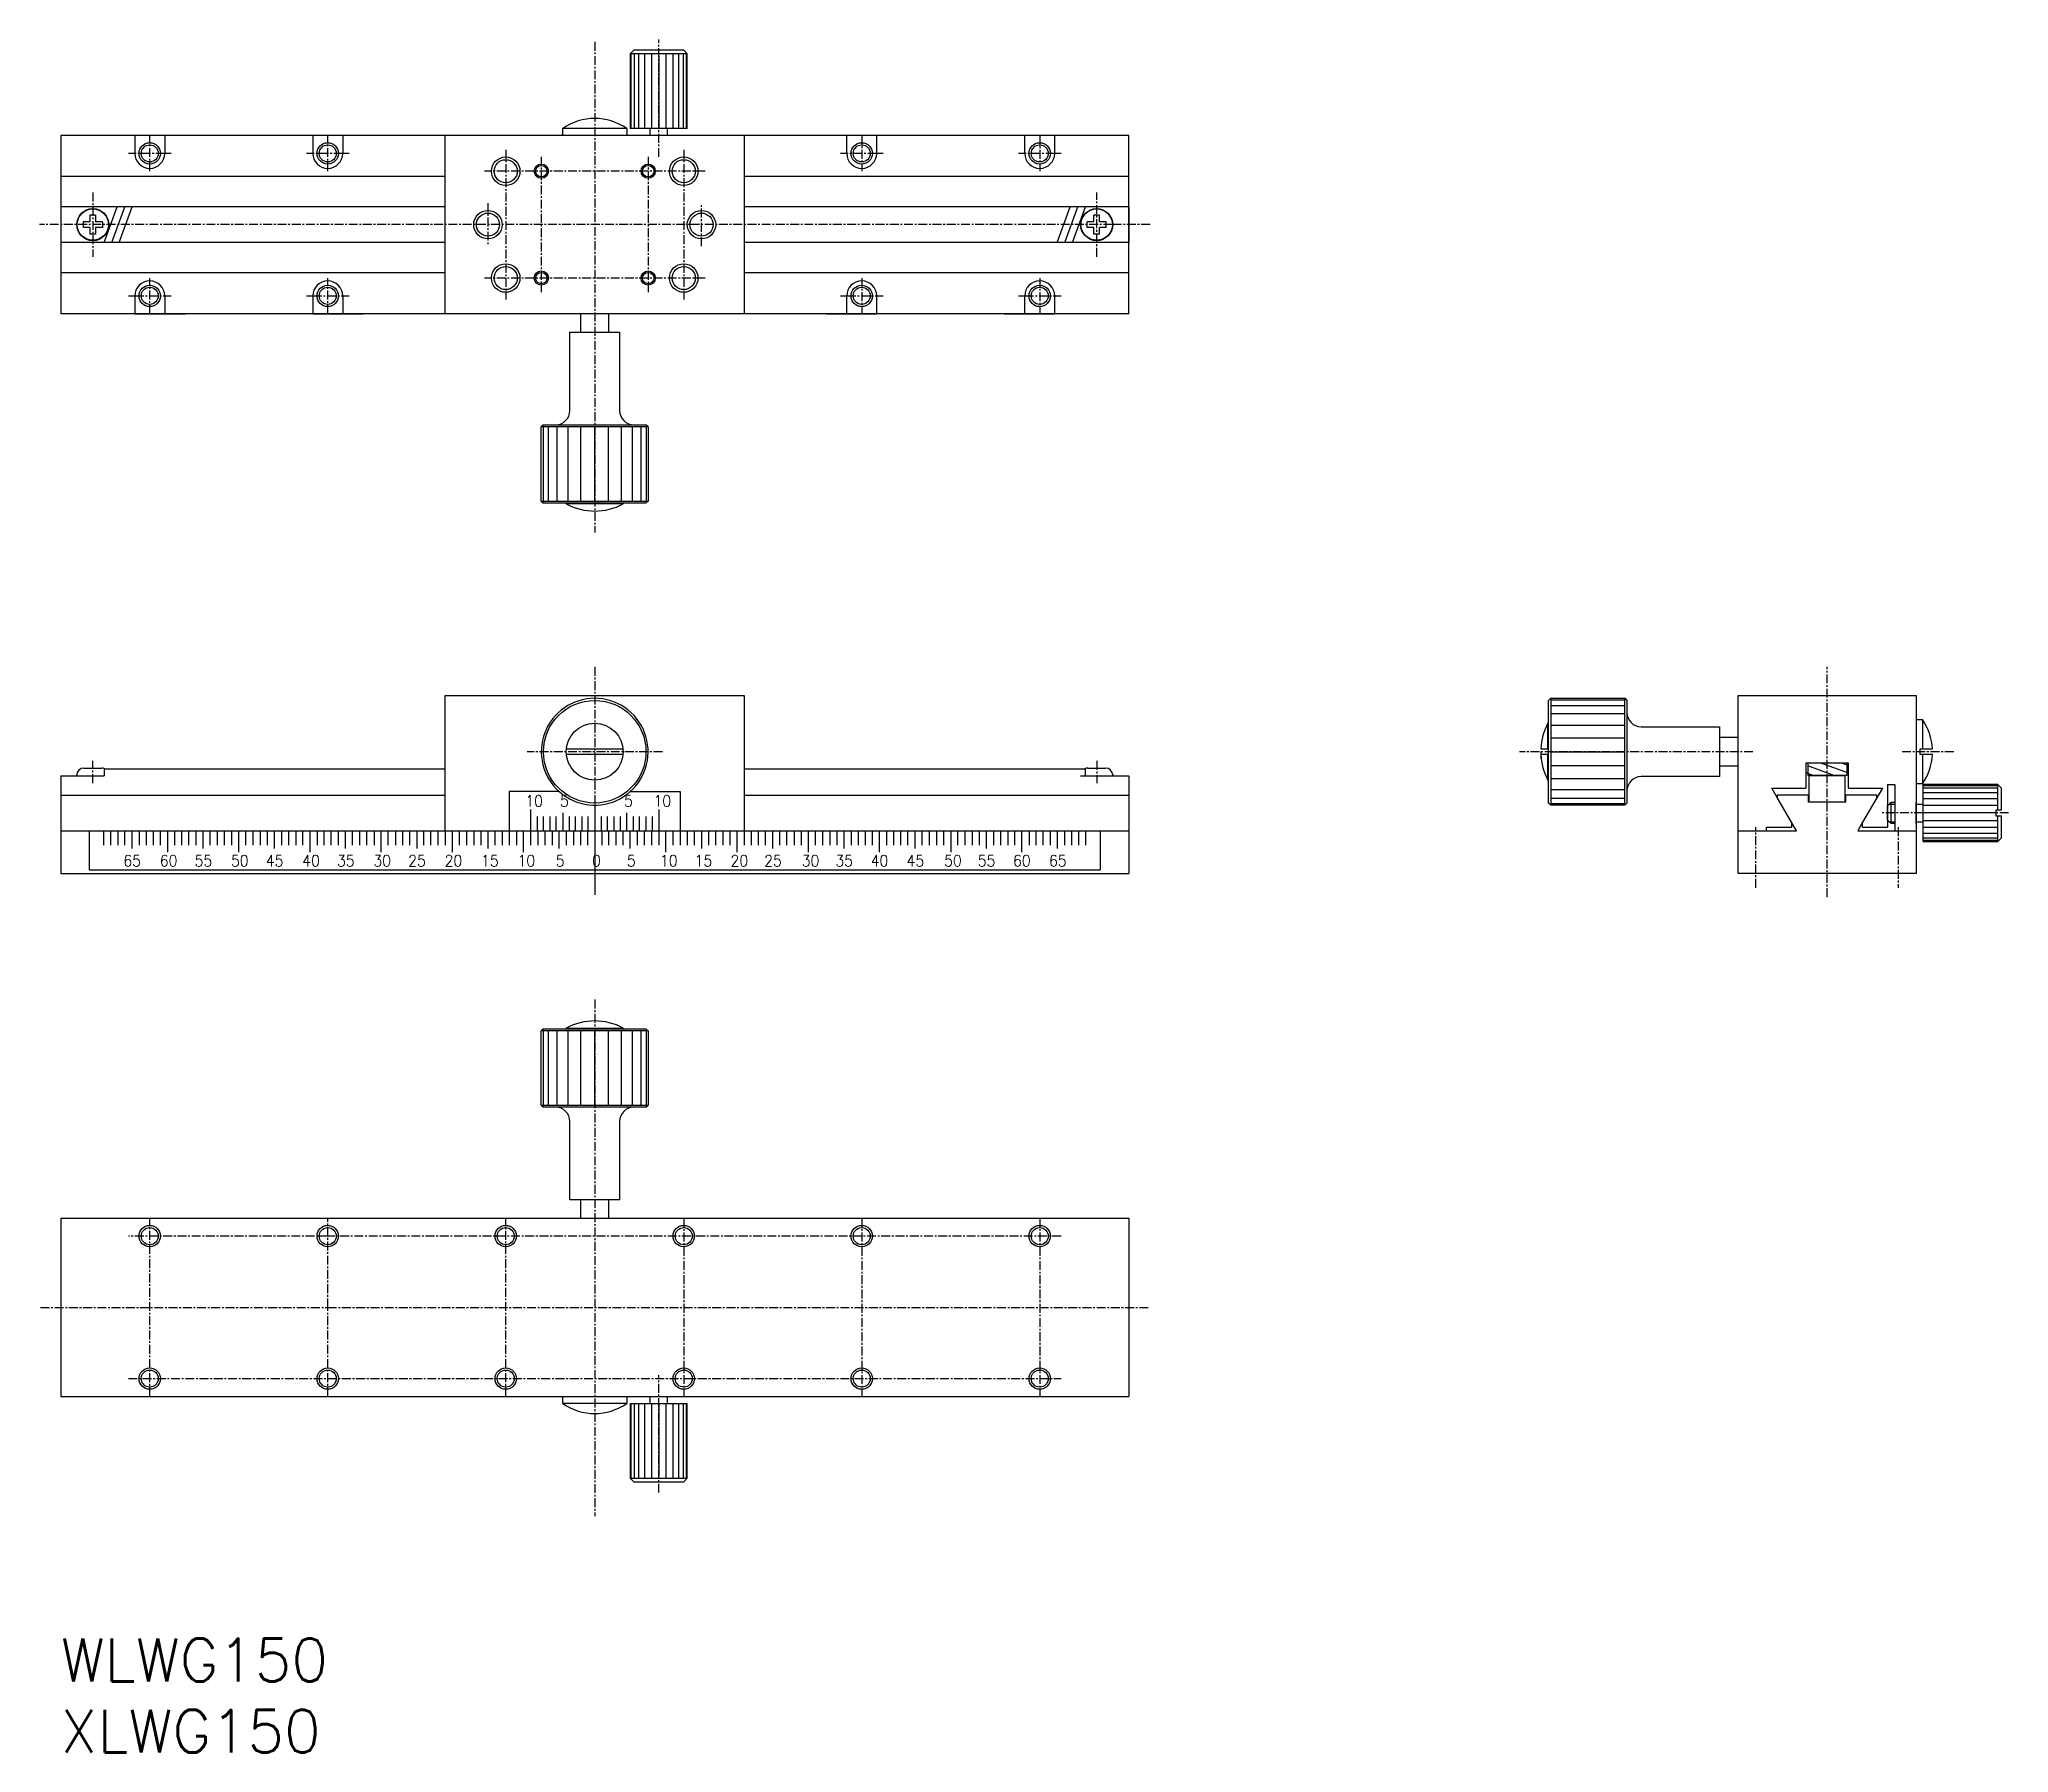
# Model space of a CAD drawing. Extents: x 728 to 1004, y 1780 to 2020.
import ezdxf

# ---------------------------------------------------------------- set-up
doc = ezdxf.new("R2010")
doc.units = 0
doc.linetypes.add('CENTER', pattern=[2, 1.25, -0.25, 0.25, -0.25])
doc.layers.get('0').update_dxf_attribs({"linetype": 'CONTINUOUS'})
doc.layers.add('CENTER', color=1, linetype='CENTER')
doc.styles.add('CONVERTER_1', font='txt.shx', dxfattribs={"width": 0.9})
doc.styles.get("Standard").update_dxf_attribs({"font": 'TXT', "bigfont": 'BIGFONT'})

msp = doc.modelspace()

# ---------------------------------------------------------------- linework, layer by layer
at = {"color": 7, "linetype": 'CONTINUOUS'}
for p, q in [((810.78, 2018.33), (811.28, 2018.83)), ((810.78, 2018.33), (810.78, 2007.83)), ((818.28, 2018.83), (811.28, 2018.83)), ((818.28, 2018.83), (818.78, 2018.33)), ((818.78, 2007.83), (818.78, 2018.33)), ((730.78, 2006.83), (730.78, 2001.08)), ((730.78, 2006.83), (730.78, 1986.83)), ((880.78, 2006.83), (730.78, 2006.83)), ((741.18, 2006.83), (741.18, 2004.33)), ((745.38, 2006.83), (743.28, 2006.83)), ((745.38, 2006.83), (745.38, 2004.33)), ((766.18, 2006.83), (766.18, 2004.33)), ((770.38, 2006.83), (768.28, 2006.83)), ((770.38, 2006.83), (770.38, 2004.33)), ((784.78, 2001.08), (784.78, 2006.83)), ((826.78, 2006.83), (784.78, 2006.83)), ((801.28, 2007.85), (810.28, 2007.85)), ((801.28, 2006.83), (801.28, 2007.85)), ((810.28, 2007.85), (810.3, 2007.85)), ((810.3, 2007.83), (810.3, 2006.83)), ((810.3, 2007.83), (810.3, 2006.83)), ((810.3, 2007.83), (810.3, 2006.83)), ((813.56, 2007.83), (810.78, 2007.83)), ((816.28, 2006.83), (813.28, 2006.83)), ((814.78, 2007.83), (813.56, 2007.83)), ((813.56, 2006.83), (813.56, 2007.83)), ((816.01, 2007.83), (814.78, 2007.83)), ((816.01, 2006.83), (816.01, 2007.83)), ((818.78, 2007.83), (816.01, 2007.83)), ((826.78, 2006.83), (826.78, 2001.08)), ((841.18, 2004.33), (841.18, 2006.83)), ((843.28, 2006.83), (841.18, 2006.83)), ((845.38, 2004.33), (845.38, 2006.83)), ((870.38, 2006.83), (863.28, 2006.83)), ((868.28, 2006.83), (863.28, 2006.83)), ((868.28, 2006.83), (863.28, 2006.83)), ((870.38, 2006.83), (863.28, 2006.83)), ((868.28, 2006.83), (863.28, 2006.83)), ((868.28, 2006.83), (863.28, 2006.83)), ((866.18, 2004.33), (866.18, 2006.83)), ((870.38, 2006.83), (866.18, 2006.83)), ((870.38, 2004.33), (870.38, 2006.83)), ((880.78, 2001.51), (880.78, 2006.83)), ((730.78, 2001.08), (730.78, 1987.58)), ((784.78, 2001.08), (730.78, 2001.08)), ((784.78, 1987.58), (784.78, 2001.08)), ((826.78, 2001.08), (826.78, 1987.58)), ((880.78, 2001.08), (826.78, 2001.08)), ((880.78, 2001.08), (880.78, 2001.51)), ((880.78, 1987.58), (880.78, 2001.08)), ((784.78, 1996.83), (730.78, 1996.83)), ((734.88, 1994.73), (733.93, 1994.73)), ((733.93, 1994.73), (733.93, 1993.93)), ((734.88, 1995.68), (734.88, 1994.73)), ((735.68, 1995.68), (734.88, 1995.68)), ((735.68, 1995.68), (735.68, 1994.73)), ((736.63, 1994.73), (735.68, 1994.73)), ((736.63, 1994.73), (736.63, 1993.93)), ((880.78, 1996.83), (826.78, 1996.83)), ((880.78, 1996.83), (826.78, 1996.83)), ((874.93, 1993.93), (874.93, 1994.73)), ((875.88, 1994.73), (874.93, 1994.73)), ((876.68, 1995.68), (875.88, 1995.68)), ((875.88, 1994.73), (875.88, 1995.68)), ((876.68, 1994.73), (876.68, 1995.68)), ((877.63, 1994.73), (876.68, 1994.73)), ((877.63, 1993.93), (877.63, 1994.73)), ((880.78, 1996.83), (880.78, 1991.83)), ((784.78, 1991.83), (730.78, 1991.83)), ((734.88, 1993.93), (733.93, 1993.93)), ((734.88, 1993.93), (734.88, 1992.98)), ((735.68, 1992.98), (734.88, 1992.98)), ((735.68, 1993.93), (735.68, 1992.98)), ((736.63, 1993.93), (735.68, 1993.93)), ((880.78, 1991.83), (826.78, 1991.83)), ((875.88, 1993.93), (874.93, 1993.93)), ((875.88, 1992.98), (875.88, 1993.93)), ((876.68, 1992.98), (875.88, 1992.98)), ((876.68, 1992.98), (876.68, 1993.93)), ((877.63, 1993.93), (876.68, 1993.93)), ((730.78, 1987.58), (730.78, 1986.83)), ((784.78, 1987.58), (730.78, 1987.58)), ((730.78, 1986.83), (730.78, 1981.83)), ((730.78, 1986.83), (730.78, 1981.83)), ((784.78, 1981.83), (784.78, 1987.58)), ((826.78, 1987.58), (826.78, 1981.83)), ((880.78, 1987.58), (826.78, 1987.58)), ((880.78, 1986.83), (880.78, 1987.58)), ((880.78, 1981.83), (880.78, 1986.83)), ((880.78, 1981.83), (880.78, 1986.23)), ((741.18, 1984.33), (741.18, 1981.83)), ((745.38, 1984.33), (745.38, 1981.83)), ((766.18, 1984.33), (766.18, 1981.83)), ((770.38, 1984.33), (770.38, 1981.83)), ((841.18, 1981.83), (841.18, 1984.33)), ((845.38, 1981.83), (845.38, 1984.33)), ((866.18, 1981.83), (866.18, 1984.33)), ((870.38, 1981.83), (870.38, 1984.33)), ((768.28, 1981.83), (730.78, 1981.83)), ((843.28, 1981.83), (730.78, 1981.83)), ((741.18, 1981.83), (748.28, 1981.83)), ((743.28, 1981.83), (745.38, 1981.83)), ((743.28, 1981.83), (748.28, 1981.83)), ((766.18, 1981.83), (773.28, 1981.83)), ((880.78, 1981.83), (768.28, 1981.83)), ((768.28, 1981.83), (773.28, 1981.83)), ((768.28, 1981.83), (770.38, 1981.83)), ((803.78, 1981.83), (803.78, 1979.23)), ((807.78, 1979.23), (807.78, 1981.83)), ((838.28, 1981.83), (843.28, 1981.83)), ((838.28, 1981.83), (845.38, 1981.83)), ((838.28, 1981.83), (843.28, 1981.83)), ((841.18, 1981.83), (843.28, 1981.83)), ((841.18, 1981.83), (843.28, 1981.83)), ((880.78, 1981.83), (843.28, 1981.83)), ((863.28, 1981.83), (868.28, 1981.83)), ((863.28, 1981.83), (868.28, 1981.83)), ((866.18, 1981.83), (870.38, 1981.83)), ((802.28, 1979.23), (809.28, 1979.23)), ((802.28, 1968.23), (802.28, 1979.23)), ((809.28, 1979.23), (809.28, 1968.23)), ((798.58, 1966.23), (798.28, 1965.93)), ((798.28, 1955.53), (798.28, 1965.93)), ((798.58, 1966.23), (812.98, 1966.23)), ((813.28, 1965.93), (812.98, 1966.23)), ((813.28, 1965.93), (813.28, 1955.53)), ((798.28, 1955.53), (798.58, 1955.23)), ((813.28, 1955.53), (812.98, 1955.23)), ((812.98, 1955.23), (798.58, 1955.23)), ((801.78, 1955.13), (801.78, 1955.23)), ((809.78, 1955.13), (801.78, 1955.13)), ((809.78, 1955.23), (809.78, 1955.13)), ((784.78, 1928.24), (826.78, 1928.24)), ((784.78, 1909.24), (784.78, 1928.24)), ((826.78, 1928.24), (826.78, 1917.94)), ((940.06, 1927.84), (939.76, 1927.54)), ((940.06, 1927.84), (950.46, 1927.84)), ((950.46, 1927.84), (950.76, 1927.54)), ((966.36, 1928.24), (991.36, 1928.24)), ((966.36, 1903.24), (966.36, 1928.24)), ((991.36, 1928.24), (991.36, 1909.24)), ((939.76, 1913.14), (939.76, 1927.54)), ((950.76, 1927.54), (950.76, 1913.14)), ((939.66, 1924.34), (939.76, 1924.34)), ((939.66, 1920.74), (939.66, 1924.34)), ((952.76, 1923.84), (963.76, 1923.84)), ((963.76, 1923.84), (963.76, 1918.04)), ((963.76, 1922.64), (963.76, 1916.84)), ((966.36, 1922.34), (963.76, 1922.34)), ((991.36, 1924.84), (992.28, 1924.84)), ((992.28, 1924.84), (992.28, 1920.74)), ((801.8, 1920.74), (809.76, 1920.74)), ((809.76, 1919.94), (801.8, 1919.94)), ((938.66, 1920.34), (938.66, 1919.34)), ((938.67, 1920.74), (939.76, 1920.74)), ((939.76, 1919.94), (938.67, 1919.94)), ((939.66, 1916.34), (939.66, 1919.94)), ((991.96, 1919.94), (991.96, 1920.74)), ((991.96, 1920.74), (993.65, 1920.74)), ((993.65, 1919.94), (991.96, 1919.94)), ((992.28, 1919.94), (992.28, 1915.84)), ((730.78, 1916.94), (733.03, 1916.94)), ((730.78, 1916.94), (730.78, 1903.24)), ((733.03, 1916.94), (733.03, 1917.14)), ((733.03, 1916.94), (736.87, 1916.94)), ((733.03, 1916.94), (736.87, 1916.94)), ((734.03, 1918.04), (736.53, 1918.04)), ((736.87, 1917.94), (736.87, 1916.94)), ((736.87, 1917.94), (736.97, 1917.94)), ((736.87, 1917.94), (784.78, 1917.94)), ((736.97, 1917.94), (737.13, 1917.94)), ((737.13, 1917.94), (744.78, 1917.94)), ((737.53, 1917.94), (744.78, 1917.94)), ((826.78, 1917.94), (826.78, 1914.24)), ((826.78, 1917.94), (874.6, 1917.94)), ((874.03, 1916.94), (874.69, 1916.94)), ((874.6, 1917.94), (874.69, 1917.94)), ((874.69, 1916.94), (874.69, 1917.94)), ((874.69, 1916.94), (878.53, 1916.94)), ((874.69, 1916.94), (878.53, 1916.94)), ((875.03, 1918.04), (877.53, 1918.04)), ((878.53, 1917.14), (878.53, 1916.94)), ((878.53, 1916.94), (880.78, 1916.94)), ((880.78, 1916.94), (880.78, 1903.24)), ((963.76, 1916.84), (952.76, 1916.84)), ((963.76, 1918.34), (966.36, 1918.34)), ((981.86, 1918.74), (975.86, 1918.74)), ((975.86, 1918.74), (975.86, 1915.24)), ((976.16, 1917.34), (975.86, 1917.34)), ((976.16, 1918.74), (976.16, 1917.01)), ((981.66, 1917.01), (976.16, 1917.01)), ((976.36, 1914.24), (976.36, 1917.01)), ((981.36, 1916.94), (976.36, 1916.94)), ((981.36, 1917.01), (981.36, 1914.24)), ((981.66, 1918.74), (981.66, 1917.01)), ((981.86, 1917.34), (981.66, 1917.34)), ((981.86, 1915.24), (981.86, 1918.74)), ((730.78, 1914.24), (744.78, 1914.24)), ((730.78, 1914.24), (784.78, 1914.24)), ((793.78, 1914.74), (793.78, 1909.24)), ((800.79, 1914.74), (793.78, 1914.74)), ((810.77, 1914.74), (817.78, 1914.74)), ((817.78, 1914.74), (817.78, 1909.24)), ((826.78, 1914.24), (880.78, 1914.24)), ((826.78, 1914.24), (826.78, 1909.24)), ((939.76, 1916.34), (939.66, 1916.34)), ((971.86, 1913.89), (971.09, 1915.24)), ((971.86, 1913.89), (971.09, 1915.24)), ((971.09, 1915.24), (975.86, 1915.24)), ((971.86, 1913.89), (971.86, 1914.24)), ((971.86, 1914.24), (971.86, 1913.89)), ((971.86, 1914.24), (971.86, 1913.89)), ((975.86, 1914.24), (971.86, 1914.24)), ((976.26, 1914.24), (975.86, 1914.24)), ((976.26, 1913.24), (976.26, 1914.24)), ((976.36, 1913.24), (976.36, 1914.24)), ((981.36, 1914.24), (981.36, 1913.24)), ((981.86, 1914.24), (981.46, 1914.24)), ((981.46, 1914.24), (981.46, 1913.24)), ((981.86, 1915.24), (986.64, 1915.24)), ((985.86, 1914.24), (981.86, 1914.24)), ((986.64, 1915.24), (983.86, 1910.43)), ((985.86, 1913.89), (985.86, 1914.24)), ((987.36, 1915.74), (988.36, 1915.74)), ((987.36, 1915.74), (987.36, 1911.74)), ((988.36, 1915.74), (988.36, 1909.24)), ((992.28, 1915.84), (991.36, 1915.84)), ((992.53, 1915.74), (992.36, 1915.74)), ((992.36, 1912.96), (992.36, 1915.74)), ((1002.86, 1915.74), (992.53, 1915.74)), ((1002.86, 1915.74), (1003.36, 1915.24)), ((1003.36, 1912.14), (1003.36, 1915.24)), ((940.06, 1912.84), (939.76, 1913.14)), ((950.46, 1912.84), (940.06, 1912.84)), ((950.46, 1912.84), (950.76, 1913.14)), ((973.86, 1910.43), (971.86, 1913.89)), ((974.55, 1909.24), (971.86, 1913.89)), ((981.46, 1913.24), (976.26, 1913.24)), ((987.36, 1912.74), (987.59, 1912.96)), ((987.36, 1910.74), (987.36, 1912.74)), ((987.36, 1911.74), (987.36, 1909.74)), ((987.59, 1912.96), (987.86, 1913.24)), ((987.86, 1910.24), (987.86, 1913.24)), ((987.86, 1913.24), (988.36, 1913.24)), ((991.36, 1910.24), (991.36, 1913.24)), ((991.36, 1912.96), (992.36, 1912.96)), ((992.36, 1907.74), (992.36, 1912.96)), ((1002.56, 1912.14), (1002.56, 1911.74)), ((1003.36, 1912.14), (1002.56, 1912.14)), ((1002.56, 1911.74), (1002.56, 1911.34)), ((1002.56, 1911.34), (1003.36, 1911.34)), ((1003.36, 1908.24), (1003.36, 1911.34)), ((730.78, 1909.24), (880.78, 1909.24)), ((734.78, 1909.24), (734.78, 1903.74)), ((855.78, 1909.24), (856.78, 1909.24)), ((876.78, 1909.24), (876.78, 1903.74)), ((966.36, 1909.24), (970.36, 1909.24)), ((970.36, 1909.74), (973.86, 1909.74)), ((970.36, 1909.24), (970.36, 1909.74)), ((970.36, 1909.24), (974.55, 1909.24)), ((974.55, 1909.24), (973.86, 1910.43)), ((973.86, 1910.43), (973.86, 1909.74)), ((973.86, 1910.43), (973.86, 1909.74)), ((983.86, 1910.43), (983.18, 1909.24)), ((983.18, 1909.24), (983.86, 1909.24)), ((983.86, 1909.74), (983.86, 1910.43)), ((983.86, 1909.74), (987.36, 1909.74)), ((983.86, 1909.24), (988.36, 1909.24)), ((987.59, 1910.51), (987.36, 1910.74)), ((987.86, 1910.24), (987.59, 1910.51)), ((988.36, 1910.24), (987.86, 1910.24)), ((988.36, 1909.24), (991.36, 1909.24)), ((991.36, 1910.51), (992.36, 1910.51)), ((991.36, 1909.24), (991.36, 1903.24)), ((992.36, 1907.74), (1002.86, 1907.74)), ((1003.36, 1908.24), (1002.86, 1907.74)), ((730.78, 1903.24), (880.78, 1903.24)), ((734.78, 1903.74), (876.78, 1903.74)), ((991.36, 1903.24), (966.36, 1903.24)), ((798.58, 1881.44), (798.28, 1881.14)), ((798.28, 1870.74), (798.28, 1881.14)), ((798.58, 1881.44), (812.98, 1881.44)), ((801.78, 1881.54), (809.78, 1881.54)), ((801.78, 1881.44), (801.78, 1881.54)), ((809.78, 1881.54), (809.78, 1881.44)), ((812.98, 1881.44), (813.28, 1881.14)), ((813.28, 1881.14), (813.28, 1870.74)), ((798.28, 1870.74), (798.58, 1870.44)), ((812.98, 1870.44), (798.58, 1870.44)), ((812.98, 1870.44), (813.28, 1870.74)), ((802.28, 1857.44), (802.28, 1868.44)), ((809.28, 1868.44), (809.28, 1857.44)), ((809.28, 1857.44), (802.28, 1857.44)), ((803.78, 1857.44), (803.78, 1854.84)), ((807.78, 1854.84), (807.78, 1857.44)), ((730.78, 1854.84), (880.78, 1854.84)), ((730.78, 1854.84), (730.78, 1829.84)), ((730.78, 1854.84), (730.78, 1829.84)), ((803.63, 1854.84), (807.63, 1854.84)), ((803.63, 1854.84), (807.78, 1854.84)), ((880.78, 1854.84), (880.78, 1829.84)), ((730.78, 1829.84), (880.78, 1829.84)), ((801.28, 1828.83), (801.28, 1829.84)), ((810.28, 1828.83), (801.28, 1828.83)), ((810.3, 1828.83), (810.28, 1828.83)), ((810.3, 1829.84), (810.3, 1828.84)), ((810.78, 1828.84), (810.78, 1818.34)), ((810.78, 1828.84), (813.56, 1828.84)), ((813.56, 1828.84), (813.56, 1829.84)), ((813.56, 1828.84), (814.78, 1828.84)), ((814.78, 1828.84), (816.01, 1828.84)), ((816.01, 1828.84), (816.01, 1829.84)), ((816.01, 1828.84), (818.78, 1828.84)), ((818.78, 1818.34), (818.78, 1828.84)), ((811.28, 1817.84), (810.78, 1818.34)), ((811.28, 1817.84), (818.28, 1817.84)), ((818.78, 1818.34), (818.28, 1817.84))]:
    msp.add_line(p, q, dxfattribs=at)
at = {"color": 3, "linetype": 'CONTINUOUS'}
for p, q in [((818.78, 2018.33), (810.78, 2018.33)), ((810.92, 2007.83), (810.92, 2018.33)), ((811.32, 2018.33), (811.32, 2007.83)), ((811.95, 2018.33), (811.95, 2007.83)), ((812.78, 2018.33), (812.78, 2007.83)), ((813.75, 2018.33), (813.75, 2007.83)), ((814.78, 2018.03), (814.78, 2007.83)), ((815.82, 2007.83), (815.82, 2018.33)), ((816.78, 2007.83), (816.78, 2018.33)), ((817.61, 2007.83), (817.61, 2018.33)), ((818.25, 2007.83), (818.25, 2018.33)), ((818.64, 2018.33), (818.64, 2007.83)), ((736.87, 1991.83), (738.69, 1996.83)), ((737.94, 1991.83), (739.76, 1996.83)), ((739, 1991.83), (740.82, 1996.83)), ((870.74, 1991.83), (872.56, 1996.83)), ((871.81, 1991.83), (873.63, 1996.83)), ((872.87, 1991.83), (874.69, 1996.83)), ((813.28, 1965.93), (798.28, 1965.93)), ((798.54, 1965.93), (798.54, 1955.53)), ((799.29, 1955.53), (799.29, 1965.93)), ((800.48, 1965.93), (800.48, 1955.53)), ((802.03, 1955.53), (802.03, 1965.93)), ((803.84, 1955.53), (803.84, 1965.93)), ((805.78, 1955.53), (805.78, 1965.93)), ((807.72, 1955.53), (807.72, 1965.93)), ((809.53, 1955.53), (809.53, 1965.93)), ((811.08, 1955.53), (811.08, 1965.93)), ((812.28, 1955.53), (812.28, 1965.93)), ((813.03, 1955.53), (813.03, 1965.93)), ((798.28, 1955.53), (813.28, 1955.53)), ((940.06, 1927.84), (940.06, 1912.84)), ((950.46, 1912.84), (950.46, 1927.84)), ((950.46, 1927.58), (940.06, 1927.58)), ((940.06, 1926.83), (950.46, 1926.83)), ((950.46, 1925.64), (940.06, 1925.64)), ((940.06, 1924.09), (950.46, 1924.09)), ((940.06, 1922.28), (950.46, 1922.28)), ((940.06, 1920.34), (950.46, 1920.34)), ((940.06, 1918.39), (950.46, 1918.39)), ((979.82, 1917.01), (976.16, 1918.34)), ((976.89, 1917.01), (976.16, 1917.28)), ((981.66, 1917.4), (978, 1918.74)), ((981.66, 1918.47), (980.92, 1918.74)), ((940.06, 1916.59), (950.46, 1916.59)), ((940.06, 1915.03), (950.46, 1915.03)), ((992.36, 1915.6), (1002.86, 1915.6)), ((1002.86, 1915.2), (992.36, 1915.2)), ((1002.86, 1914.56), (992.36, 1914.56)), ((1002.86, 1912.14), (1002.86, 1915.74)), ((796.78, 1912.24), (796.78, 1907.24)), ((797.68, 1911.24), (797.68, 1909.24)), ((797.68, 1911.24), (797.68, 1909.24)), ((798.58, 1909.24), (798.58, 1911.24)), ((799.48, 1911.24), (799.48, 1909.24)), ((800.38, 1909.24), (800.38, 1911.24)), ((801.28, 1911.74), (801.28, 1909.24)), ((802.18, 1911.24), (802.18, 1909.24)), ((803.08, 1909.24), (803.08, 1911.24)), ((803.98, 1911.24), (803.98, 1909.24)), ((804.88, 1909.24), (804.88, 1911.24)), ((805.78, 1912.84), (805.78, 1906.74)), ((805.78, 1912.84), (805.78, 1900.24)), ((806.68, 1911.24), (806.68, 1909.24)), ((807.58, 1909.24), (807.58, 1911.24)), ((808.48, 1911.24), (808.48, 1909.24)), ((809.38, 1909.24), (809.38, 1911.24)), ((810.28, 1909.24), (810.28, 1911.74)), ((811.18, 1911.24), (811.18, 1909.24)), ((812.08, 1909.24), (812.08, 1911.24)), ((812.98, 1911.24), (812.98, 1909.24)), ((813.88, 1909.24), (813.88, 1911.24)), ((814.78, 1912.24), (814.78, 1907.24)), ((940.06, 1913.84), (950.46, 1913.84)), ((940.06, 1913.09), (950.46, 1913.09)), ((987.59, 1912.96), (988.36, 1912.96)), ((1002.86, 1913.74), (992.36, 1913.74)), ((1002.86, 1912.77), (992.36, 1912.77)), ((1002.56, 1911.74), (992.36, 1911.74)), ((1002.86, 1907.74), (1002.86, 1911.34)), ((736.78, 1909.24), (736.78, 1907.24)), ((736.78, 1909.24), (736.78, 1907.24)), ((737.78, 1909.24), (737.78, 1907.24)), ((737.78, 1909.24), (737.78, 1907.24)), ((738.78, 1909.24), (738.78, 1907.24)), ((738.78, 1909.24), (738.78, 1907.24)), ((739.78, 1907.24), (739.78, 1909.24)), ((739.78, 1907.24), (739.78, 1909.24)), ((740.78, 1909.24), (740.78, 1906.74)), ((741.78, 1909.24), (741.78, 1907.24)), ((741.78, 1909.24), (741.78, 1907.24)), ((742.78, 1909.24), (742.78, 1907.24)), ((742.78, 1909.24), (742.78, 1907.24)), ((743.78, 1909.24), (743.78, 1907.24)), ((743.78, 1909.24), (743.78, 1907.24)), ((744.78, 1907.24), (744.78, 1909.24)), ((744.78, 1907.24), (744.78, 1909.24)), ((745.78, 1909.24), (745.78, 1906.24)), ((746.78, 1909.24), (746.78, 1907.24)), ((747.78, 1907.24), (747.78, 1909.24)), ((748.78, 1907.24), (748.78, 1909.24)), ((749.78, 1907.24), (749.78, 1909.24)), ((750.78, 1906.74), (750.78, 1909.24)), ((751.78, 1907.24), (751.78, 1909.24)), ((752.78, 1907.24), (752.78, 1909.24)), ((753.78, 1907.24), (753.78, 1909.24)), ((754.78, 1909.24), (754.78, 1907.24)), ((755.78, 1906.24), (755.78, 1909.24)), ((756.78, 1907.24), (756.78, 1909.24)), ((757.78, 1909.24), (757.78, 1907.24)), ((758.78, 1909.24), (758.78, 1907.24)), ((759.78, 1909.24), (759.78, 1907.24)), ((760.78, 1909.24), (760.78, 1906.74)), ((761.78, 1909.24), (761.78, 1907.24)), ((761.78, 1909.24), (761.78, 1907.24)), ((762.78, 1909.24), (762.78, 1907.24)), ((762.78, 1909.24), (762.78, 1907.24)), ((763.78, 1909.24), (763.78, 1907.24)), ((763.78, 1909.24), (763.78, 1907.24)), ((764.78, 1907.24), (764.78, 1909.24)), ((764.78, 1907.24), (764.78, 1909.24)), ((765.78, 1909.24), (765.78, 1906.24)), ((766.78, 1909.24), (766.78, 1907.24)), ((767.78, 1907.24), (767.78, 1909.24)), ((768.78, 1907.24), (768.78, 1909.24)), ((769.78, 1907.24), (769.78, 1909.24)), ((770.78, 1906.74), (770.78, 1909.24)), ((771.78, 1907.24), (771.78, 1909.24)), ((772.78, 1907.24), (772.78, 1909.24)), ((773.78, 1907.24), (773.78, 1909.24)), ((774.78, 1909.24), (774.78, 1907.24)), ((775.78, 1906.24), (775.78, 1909.24)), ((776.78, 1907.24), (776.78, 1909.24)), ((777.78, 1909.24), (777.78, 1907.24)), ((778.78, 1909.24), (778.78, 1907.24)), ((779.78, 1909.24), (779.78, 1907.24)), ((780.78, 1909.24), (780.78, 1906.74)), ((781.78, 1907.24), (781.78, 1909.24)), ((782.78, 1907.24), (782.78, 1909.24)), ((783.78, 1907.24), (783.78, 1909.24)), ((784.78, 1909.24), (784.78, 1907.24)), ((785.78, 1909.24), (785.78, 1906.24)), ((786.78, 1907.24), (786.78, 1909.24)), ((787.78, 1909.24), (787.78, 1907.24)), ((788.78, 1909.24), (788.78, 1907.24)), ((789.78, 1909.24), (789.78, 1907.24)), ((789.78, 1909.24), (789.78, 1907.24)), ((790.78, 1909.24), (790.78, 1906.74)), ((791.78, 1907.24), (791.78, 1909.24)), ((791.78, 1907.24), (791.78, 1909.24)), ((792.78, 1909.24), (792.78, 1907.24)), ((792.78, 1909.24), (792.78, 1907.24)), ((793.78, 1909.24), (793.78, 1907.24)), ((793.78, 1909.24), (793.78, 1907.24)), ((794.78, 1909.24), (794.78, 1907.24)), ((794.78, 1909.24), (794.78, 1907.24)), ((795.78, 1906.24), (795.78, 1909.24)), ((796.78, 1909.24), (796.78, 1907.24)), ((797.78, 1909.24), (797.78, 1907.24)), ((797.78, 1909.24), (797.78, 1907.24)), ((798.78, 1909.24), (798.78, 1907.24)), ((798.78, 1909.24), (798.78, 1907.24)), ((799.78, 1909.24), (799.78, 1907.24)), ((799.78, 1909.24), (799.78, 1907.24)), ((800.78, 1906.74), (800.78, 1909.24)), ((800.78, 1906.74), (800.78, 1909.24)), ((801.78, 1909.24), (801.78, 1907.24)), ((801.78, 1909.24), (801.78, 1907.24)), ((802.78, 1909.24), (802.78, 1907.24)), ((802.78, 1909.24), (802.78, 1907.24)), ((803.78, 1909.24), (803.78, 1907.24)), ((803.78, 1909.24), (803.78, 1907.24)), ((804.78, 1909.24), (804.78, 1907.24)), ((804.78, 1909.24), (804.78, 1907.24)), ((806.78, 1909.24), (806.78, 1907.24)), ((806.78, 1909.24), (806.78, 1907.24)), ((807.78, 1907.24), (807.78, 1909.24)), ((807.78, 1907.24), (807.78, 1909.24)), ((808.78, 1907.24), (808.78, 1909.24)), ((808.78, 1907.24), (808.78, 1909.24)), ((809.78, 1907.24), (809.78, 1909.24)), ((809.78, 1907.24), (809.78, 1909.24)), ((810.78, 1906.74), (810.78, 1909.24)), ((810.78, 1906.74), (810.78, 1909.24)), ((811.78, 1907.24), (811.78, 1909.24)), ((811.78, 1907.24), (811.78, 1909.24)), ((812.78, 1907.24), (812.78, 1909.24)), ((812.78, 1907.24), (812.78, 1909.24)), ((813.78, 1907.24), (813.78, 1909.24)), ((813.78, 1907.24), (813.78, 1909.24)), ((814.78, 1909.24), (814.78, 1907.24)), ((815.78, 1906.74), (815.78, 1909.24)), ((815.78, 1906.24), (815.78, 1909.24)), ((816.78, 1907.24), (816.78, 1909.24)), ((816.78, 1907.24), (816.78, 1909.24)), ((817.78, 1909.24), (817.78, 1907.24)), ((817.78, 1909.24), (817.78, 1907.24)), ((818.78, 1909.24), (818.78, 1907.24)), ((818.78, 1909.24), (818.78, 1907.24)), ((819.78, 1907.24), (819.78, 1909.24)), ((819.78, 1907.24), (819.78, 1909.24)), ((820.78, 1909.24), (820.78, 1906.74)), ((821.78, 1909.24), (821.78, 1907.24)), ((821.78, 1909.24), (821.78, 1907.24)), ((822.78, 1907.24), (822.78, 1909.24)), ((823.78, 1909.24), (823.78, 1907.24)), ((824.78, 1907.24), (824.78, 1909.24)), ((825.78, 1906.24), (825.78, 1909.24)), ((826.78, 1909.24), (826.78, 1907.24)), ((827.78, 1907.24), (827.78, 1909.24)), ((828.78, 1907.24), (828.78, 1909.24)), ((829.78, 1907.24), (829.78, 1909.24)), ((830.78, 1906.74), (830.78, 1909.24)), ((831.78, 1907.24), (831.78, 1909.24)), ((832.78, 1907.24), (832.78, 1909.24)), ((833.78, 1909.24), (833.78, 1907.24)), ((834.78, 1909.24), (834.78, 1907.24)), ((835.78, 1909.24), (835.78, 1906.24)), ((836.78, 1907.24), (836.78, 1909.24)), ((837.78, 1909.24), (837.78, 1907.24)), ((838.78, 1909.24), (838.78, 1907.24)), ((839.78, 1909.24), (839.78, 1907.24)), ((840.78, 1909.24), (840.78, 1906.74)), ((841.78, 1909.24), (841.78, 1907.24)), ((842.78, 1909.24), (842.78, 1907.24)), ((843.78, 1909.24), (843.78, 1907.24)), ((844.78, 1907.24), (844.78, 1909.24)), ((845.78, 1906.24), (845.78, 1909.24)), ((846.78, 1909.24), (846.78, 1907.24)), ((847.78, 1907.24), (847.78, 1909.24)), ((848.78, 1907.24), (848.78, 1909.24)), ((849.78, 1907.24), (849.78, 1909.24)), ((850.78, 1906.74), (850.78, 1909.24)), ((851.78, 1907.24), (851.78, 1909.24)), ((852.78, 1907.24), (852.78, 1909.24)), ((853.78, 1909.24), (853.78, 1907.24)), ((854.78, 1909.24), (854.78, 1907.24)), ((855.78, 1909.24), (855.78, 1906.24)), ((856.78, 1907.24), (856.78, 1909.24)), ((857.78, 1909.24), (857.78, 1907.24)), ((858.78, 1909.24), (858.78, 1907.24)), ((859.78, 1909.24), (859.78, 1907.24)), ((860.78, 1909.24), (860.78, 1906.74)), ((861.78, 1909.24), (861.78, 1907.24)), ((862.78, 1909.24), (862.78, 1907.24)), ((863.78, 1909.24), (863.78, 1907.24)), ((864.78, 1907.24), (864.78, 1909.24)), ((865.78, 1906.24), (865.78, 1909.24)), ((866.78, 1909.24), (866.78, 1907.24)), ((867.78, 1907.24), (867.78, 1909.24)), ((868.78, 1907.24), (868.78, 1909.24)), ((869.78, 1907.24), (869.78, 1909.24)), ((870.78, 1906.74), (870.78, 1909.24)), ((871.78, 1909.24), (871.78, 1907.24)), ((872.78, 1907.24), (872.78, 1909.24)), ((873.78, 1907.24), (873.78, 1909.24)), ((874.78, 1907.24), (874.78, 1909.24)), ((987.59, 1910.51), (988.36, 1910.51)), ((992.36, 1910.7), (1002.86, 1910.7)), ((992.36, 1909.74), (1002.86, 1909.74)), ((992.36, 1908.91), (1002.86, 1908.91)), ((992.36, 1908.27), (1002.86, 1908.27)), ((1002.86, 1907.87), (992.36, 1907.87)), ((813.28, 1881.14), (798.28, 1881.14)), ((798.54, 1881.14), (798.54, 1870.74)), ((799.29, 1870.74), (799.29, 1881.14)), ((800.48, 1881.14), (800.48, 1870.74)), ((802.03, 1870.74), (802.03, 1881.14)), ((803.84, 1870.74), (803.84, 1881.14)), ((805.78, 1870.74), (805.78, 1881.14)), ((807.72, 1870.74), (807.72, 1881.14)), ((809.53, 1870.74), (809.53, 1881.14)), ((811.08, 1870.74), (811.08, 1881.14)), ((812.28, 1870.74), (812.28, 1881.14)), ((813.03, 1870.74), (813.03, 1881.14)), ((798.28, 1870.74), (813.28, 1870.74)), ((810.92, 1818.34), (810.92, 1828.84)), ((811.32, 1828.84), (811.32, 1818.34)), ((811.95, 1828.84), (811.95, 1818.34)), ((812.78, 1828.84), (812.78, 1818.34)), ((813.75, 1828.84), (813.75, 1818.34)), ((814.78, 1828.84), (814.78, 1818.64)), ((815.82, 1818.34), (815.82, 1828.84)), ((816.78, 1818.34), (816.78, 1828.84)), ((817.61, 1818.34), (817.61, 1828.84)), ((818.25, 1818.34), (818.25, 1828.84)), ((818.64, 1828.84), (818.64, 1818.34)), ((810.78, 1818.34), (818.78, 1818.34))]:
    msp.add_line(p, q, dxfattribs=at)
for centre, radius in [((743.28, 2004.33), 1.5), ((768.28, 2004.33), 1.5), ((843.28, 2004.33), 1.5), ((868.28, 2004.33), 1.5), ((793.28, 2001.83), 2), ((798.28, 2001.83), 1), ((813.28, 2001.83), 1), ((818.28, 2001.83), 2), ((790.78, 1994.33), 2), ((820.78, 1994.33), 2), ((793.28, 1986.83), 2), ((818.28, 1986.83), 2), ((798.28, 1986.83), 1), ((813.28, 1986.83), 1), ((743.28, 1984.33), 1.5), ((768.28, 1984.33), 1.5), ((843.28, 1984.33), 1.5), ((868.28, 1984.33), 1.5), ((805.78, 1920.34), 7.2), ((805.78, 1920.34), 4), ((743.28, 1852.34), 1.5), ((768.28, 1852.34), 1.5), ((793.28, 1852.34), 1.5), ((818.28, 1852.34), 1.5), ((843.28, 1852.34), 1.5), ((868.28, 1852.34), 1.5), ((743.28, 1832.34), 1.5), ((768.28, 1832.34), 1.5), ((793.28, 1832.34), 1.5), ((818.28, 1832.34), 1.5), ((818.28, 1832.34), 1.5), ((818.28, 1832.34), 1.5), ((843.28, 1832.34), 1.5), ((868.28, 1832.34), 1.5)]:
    msp.add_circle(centre, radius, dxfattribs=at)
at = {"color": 7, "linetype": 'CONTINUOUS'}
for centre, radius in [((743.28, 2004.33), 1.2), ((768.28, 2004.33), 1.2), ((843.28, 2004.33), 1.2), ((868.28, 2004.33), 1.2), ((793.28, 2001.83), 1.62), ((798.28, 2001.83), 0.8), ((813.28, 2001.83), 0.8), ((818.28, 2001.83), 1.62), ((735.28, 1994.33), 2.25), ((735.28, 1994.33), 2.2), ((790.78, 1994.33), 1.62), ((820.78, 1994.33), 1.62), ((876.28, 1994.33), 2.25), ((876.28, 1994.33), 2.2), ((793.28, 1986.83), 1.62), ((798.28, 1986.83), 0.8), ((813.28, 1986.83), 0.8), ((818.28, 1986.83), 1.62), ((743.28, 1984.33), 1.2), ((768.28, 1984.33), 1.2), ((843.28, 1984.33), 1.2), ((868.28, 1984.33), 1.2), ((743.28, 1852.34), 1.2), ((768.28, 1852.34), 1.2), ((793.28, 1852.34), 1.2), ((818.28, 1852.34), 1.2), ((843.28, 1852.34), 1.2), ((868.28, 1852.34), 1.2), ((743.28, 1832.34), 1.2), ((768.28, 1832.34), 1.2), ((793.28, 1832.34), 1.2), ((818.28, 1832.34), 1.2), ((818.28, 1832.34), 1.2), ((818.28, 1832.34), 1.2), ((843.28, 1832.34), 1.2), ((868.28, 1832.34), 1.2)]:
    msp.add_circle(centre, radius, dxfattribs=at)
for centre, radius, start, end in [((805.78, 2001.23), 8, 55.7711, 124.2289), ((743.28, 2004.33), 2.1, 180, 0), ((768.28, 2004.33), 2.1, 180, 0), ((843.28, 2004.33), 2.1, 180, 0), ((868.28, 2004.33), 2.1, 180, 0), ((743.28, 1984.33), 2.1, 0, 180), ((768.28, 1984.33), 2.1, 0, 180), ((843.28, 1984.33), 2.1, 0, 180), ((868.28, 1984.33), 2.1, 0, 180), ((800.28, 1968.23), 2, 270, 0), ((811.28, 1968.23), 2, 180, 270), ((805.78, 1962.63), 8.5, 241.9275, 298.0725), ((805.78, 1920.34), 7.5, 311.6975, 228.3025), ((952.76, 1925.84), 2, 180, 270), ((947.16, 1920.34), 8.5, 151.9275, 177.3027), ((985.66, 1920.34), 8, 2.866, 34.2289), ((947.16, 1920.34), 8.5, 182.6973, 208.0725), ((985.66, 1920.34), 8, 325.7711, 357.134), ((734.03, 1917.04), 1, 90, 180), ((736.53, 1917.04), 1, 64.1581, 90), ((875.03, 1917.04), 1, 90, 115.8419), ((877.53, 1917.04), 1, 0, 90), ((952.76, 1914.84), 2, 90, 180), ((805.78, 1920.34), 7.5, 228.3025, 241.6424), ((805.78, 1920.34), 7.5, 241.6424, 311.6975), ((805.78, 1874.04), 8.5, 61.9275, 118.0725), ((800.28, 1868.44), 2, 0, 90), ((811.28, 1868.44), 2, 90, 180), ((805.78, 1835.44), 8, 235.7711, 304.2289)]:
    msp.add_arc(centre, radius, start, end, dxfattribs=at)
at = {"layer": 'CENTER', "color": 1, "linetype": 'CENTER'}
for p, q in [((805.78, 2019.99), (805.78, 1951.13)), ((814.78, 2003.83), (814.78, 2020.33)), ((743.28, 2001.83), (743.28, 2006.83)), ((768.28, 2001.83), (768.28, 2006.83)), ((843.28, 2006.83), (843.28, 2001.83)), ((868.28, 2006.83), (868.28, 2001.83)), ((741.18, 2004.33), (740.28, 2004.33)), ((745.38, 2004.33), (741.18, 2004.33)), ((742.08, 2004.33), (741.78, 2004.33)), ((746.28, 2004.33), (745.38, 2004.33)), ((766.18, 2004.33), (765.28, 2004.33)), ((770.38, 2004.33), (766.18, 2004.33)), ((767.08, 2004.33), (766.78, 2004.33)), ((771.28, 2004.33), (770.38, 2004.33)), ((793.28, 2004.83), (793.28, 1983.83)), ((798.28, 2003.83), (798.28, 1984.83)), ((813.28, 2003.83), (813.28, 1984.83)), ((818.28, 2004.83), (818.28, 1983.83)), ((841.18, 2004.33), (840.28, 2004.33)), ((845.38, 2004.33), (841.18, 2004.33)), ((844.78, 2004.33), (844.48, 2004.33)), ((846.28, 2004.33), (845.38, 2004.33)), ((866.18, 2004.33), (865.28, 2004.33)), ((870.38, 2004.33), (866.18, 2004.33)), ((869.78, 2004.33), (869.48, 2004.33)), ((871.28, 2004.33), (870.38, 2004.33)), ((821.28, 2001.83), (790.28, 2001.83)), ((798.28, 2001.03), (798.28, 2000.83)), ((813.28, 2001.03), (813.28, 2000.83)), ((735.28, 1998.83), (735.28, 1989.83)), ((790.78, 1997.33), (790.78, 1991.33)), ((820.78, 1991.33), (820.78, 1997.33)), ((876.28, 1989.83), (876.28, 1998.83)), ((876.28, 1989.83), (876.28, 1998.83)), ((876.28, 1989.83), (876.28, 1998.83)), ((878.48, 1994.33), (727.78, 1994.33)), ((883.78, 1994.33), (878.53, 1994.33)), ((743.28, 1981.83), (743.28, 1986.83)), ((768.28, 1981.83), (768.28, 1986.83)), ((821.28, 1986.83), (790.28, 1986.83)), ((798.28, 1986.03), (798.28, 1985.83)), ((813.28, 1986.03), (813.28, 1985.83)), ((843.28, 1986.83), (843.28, 1981.83)), ((868.28, 1986.83), (868.28, 1981.83)), ((740.28, 1984.33), (741.18, 1984.33)), ((741.18, 1984.33), (745.38, 1984.33)), ((741.78, 1984.33), (742.08, 1984.33)), ((745.38, 1984.33), (746.28, 1984.33)), ((765.28, 1984.33), (766.18, 1984.33)), ((766.18, 1984.33), (770.38, 1984.33)), ((766.78, 1984.33), (767.08, 1984.33)), ((770.38, 1984.33), (771.28, 1984.33)), ((840.28, 1984.33), (841.18, 1984.33)), ((841.18, 1984.33), (845.38, 1984.33)), ((844.48, 1984.33), (844.78, 1984.33)), ((845.38, 1984.33), (846.28, 1984.33)), ((865.28, 1984.33), (866.18, 1984.33)), ((866.18, 1984.33), (870.38, 1984.33)), ((869.48, 1984.33), (869.78, 1984.33)), ((870.38, 1984.33), (871.28, 1984.33)), ((805.78, 1932.24), (805.78, 1903.24)), ((978.86, 1899.94), (978.86, 1932.24)), ((815.28, 1920.34), (796.28, 1920.34)), ((968.46, 1920.34), (935.66, 1920.34)), ((996.65, 1920.34), (989.26, 1920.34)), ((735.28, 1915.94), (735.28, 1919.04)), ((735.28, 1915.94), (735.28, 1919.04)), ((876.28, 1919.04), (876.28, 1915.94)), ((876.28, 1919.04), (876.28, 1915.94)), ((1004.36, 1911.74), (986.36, 1911.74)), ((968.86, 1901.24), (968.86, 1909.74)), ((988.86, 1909.74), (988.86, 1901.24)), ((805.78, 1885.54), (805.78, 1813.03)), ((743.28, 1829.84), (743.28, 1854.84)), ((768.28, 1842.34), (768.28, 1854.84)), ((793.28, 1829.84), (793.28, 1854.84)), ((818.28, 1854.84), (818.28, 1829.84)), ((843.28, 1854.84), (843.28, 1829.84)), ((868.28, 1854.84), (868.28, 1829.84)), ((768.43, 1852.34), (740.28, 1852.34)), ((742.08, 1852.34), (741.78, 1852.34)), ((767.08, 1852.34), (766.78, 1852.34)), ((871.28, 1852.34), (768.43, 1852.34)), ((792.08, 1852.34), (791.78, 1852.34)), ((807.13, 1852.34), (806.83, 1852.34)), ((819.78, 1852.34), (819.48, 1852.34)), ((844.78, 1852.34), (844.48, 1852.34)), ((869.78, 1852.34), (869.48, 1852.34)), ((727.93, 1842.34), (768.28, 1842.34)), ((768.28, 1829.84), (768.28, 1842.34)), ((768.28, 1842.34), (883.78, 1842.34)), ((740.28, 1832.34), (871.28, 1832.34)), ((741.78, 1832.34), (742.08, 1832.34)), ((766.78, 1832.34), (767.08, 1832.34)), ((791.78, 1832.34), (792.08, 1832.34)), ((806.83, 1832.34), (807.13, 1832.34)), ((814.78, 1816.34), (814.78, 1832.84)), ((819.48, 1832.34), (819.78, 1832.34)), ((819.48, 1832.34), (819.78, 1832.34)), ((819.48, 1832.34), (819.78, 1832.34)), ((819.48, 1832.34), (819.78, 1832.34)), ((844.48, 1832.34), (844.78, 1832.34)), ((869.48, 1832.34), (869.78, 1832.34))]:
    msp.add_line(p, q, dxfattribs=at)

# ---------------------------------------------------------------- texts
at = {"color": 3, "linetype": 'CONTINUOUS', "style": 'CONVERTER_1', "width": 0.9}
for s, p in [('10', (796.04, 1912.64)), ('5', (800.9, 1912.64)), ('5', (809.9, 1912.64)), ('10', (814.04, 1912.64)), ('65', (739.58, 1904.24)), ('60', (744.7, 1904.24)), ('55', (749.58, 1904.24)), ('50', (754.7, 1904.24)), ('45', (759.58, 1904.24)), ('40', (764.7, 1904.24)), ('35', (769.58, 1904.24)), ('30', (774.7, 1904.24)), ('25', (779.58, 1904.24)), ('20', (784.7, 1904.24)), ('15', (789.82, 1904.24)), ('10', (794.94, 1904.24)), ('5', (800.3, 1904.24)), ('0', (805.42, 1904.24)), ('5', (810.3, 1904.24)), ('10', (814.94, 1904.24)), ('15', (819.82, 1904.24)), ('20', (824.86, 1904.24)), ('25', (829.58, 1904.24)), ('30', (834.86, 1904.24)), ('35', (839.58, 1904.24)), ('40', (844.54, 1904.24)), ('45', (849.58, 1904.24)), ('50', (854.86, 1904.24)), ('55', (859.58, 1904.24)), ('60', (864.54, 1904.24)), ('65', (869.58, 1904.24))]:
    msp.add_text(s, height=1.6, dxfattribs=at).set_placement(p)
at = {"color": 7, "linetype": 'CONTINUOUS'}
for s, p in [('WLWG150', (730.78, 1789.84)), ('XLWG150', (730.78, 1779.84))]:
    msp.add_text(s, height=6, dxfattribs=at).set_placement(p)

doc.saveas('drawing.dxf')
